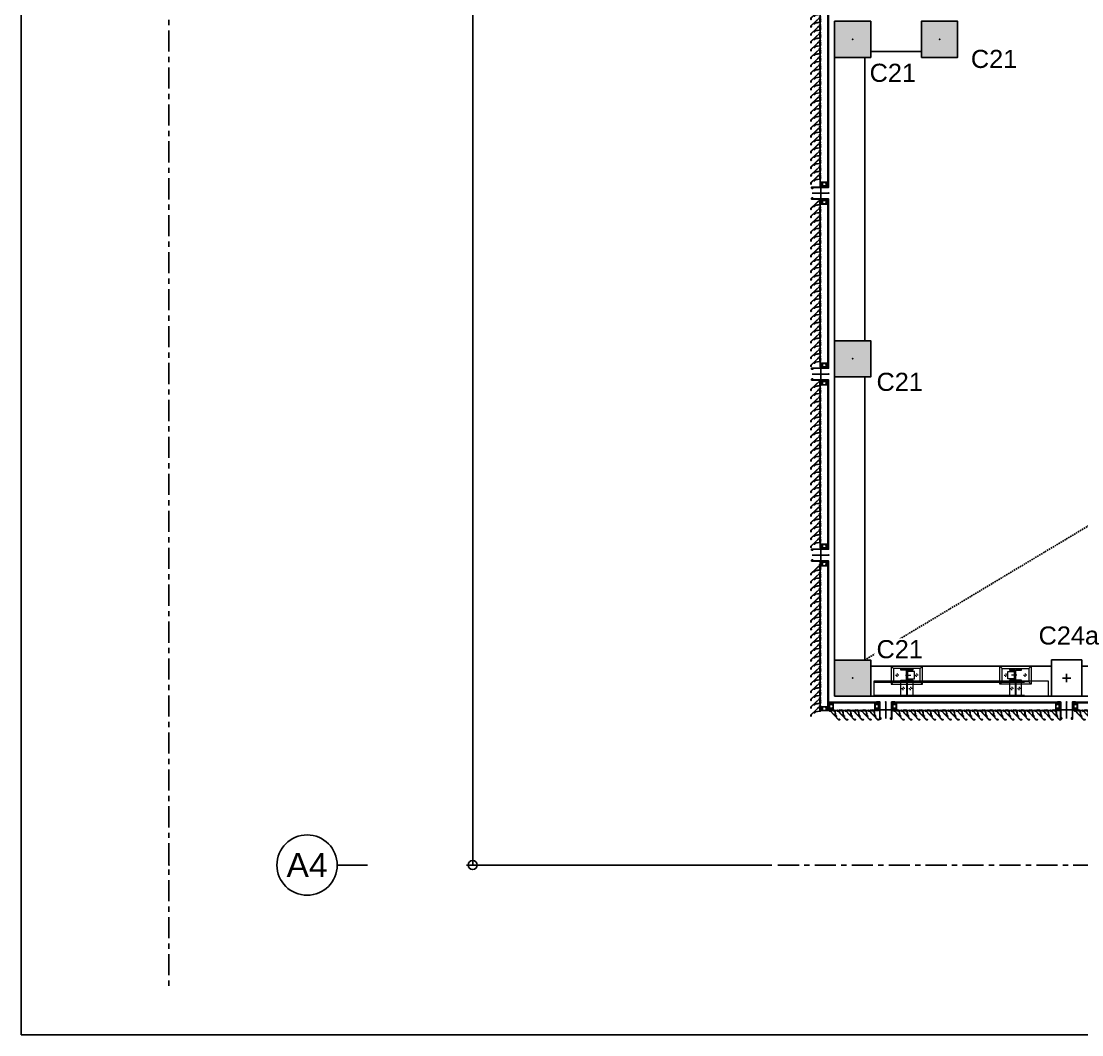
# Model space of a CAD drawing. Header units: millimetres. Extents: x 663313 to 1226001, y 1431724 to 1620898.
# Drawn here: x 687863 to 696658, y 1505819 to 1514221 of the extents above; entities that cross this region are included whole.
import ezdxf
from ezdxf.enums import TextEntityAlignment as Align

# ---------------------------------------------------------------- set-up
doc = ezdxf.new("R2010")
doc.units = ezdxf.units.MM
doc.set_wipeout_variables(frame=1)
for name, pattern in [('CENTER', [50.8, 31.75, -6.35, 6.35, -6.35]), ('HIDDEN', [0.375, 0.25, -0.125]), ('TA_GL_000.70000', [1.925, 0.7, -0.175, 0.175, -0.175, 0.7]), ('XKITLINE00', [0]), ('XKITLINE02', [4, 2, -2])]:
    doc.linetypes.add(name, pattern=pattern)
for name, color, linetype in [('000 - 0_SYM_DWG_GRID-BUBBLE_MAIN_COLOR_6', 7, 'Continuous'), ('000 - 0_SYM_DWG_GRIDLINE_MAIN_COLOR_251', 7, 'Continuous'), ('000 - 0_SYM_DWG_SLOPE-SYM_TEXT_COLOR_3', 7, 'Continuous'), ('000 - CONCRETE_COL_HATCH_', 7, 'Continuous'), ('000 - CONCRETE_COL_WIPEOUT_', 7, 'Continuous'), ('000 - D I M', 7, 'Continuous'), ('000 - EXISTING_COLUMN_CUT_COLOR_5', 7, 'Continuous'), ('000 - EXISTING_CONCRETE_CUT_COLOR_5', 7, 'Continuous'), ('000 - GRID', 7, 'CENTER'), ('010 - ASPG_ACCESSORIES_MAIN_COLOR_1', 7, 'Continuous'), ('010 - ASPG_EXTR_MAIN_COLOR_2', 7, 'Continuous'), ('010 - ASPG_FRAMING_CUT_COLOR_4', 7, 'Continuous'), ('010 - ASPG_FRAMING_HATCH_', 7, 'Continuous'), ('010 - ASPG_FRAMING_MAIN_COLOR_2', 7, 'Continuous'), ('010 - ASPG_FRAMING_SUB_COLOR_2', 7, 'Continuous'), ('010 - ASPG_FRAMING_WIPEOUT_', 7, 'Continuous'), ('_PP-Dim', 7, 'Continuous'), ('BOLT & SCREW', 7, 'Continuous'), ('BR', 7, 'Continuous'), ('Center Line', 7, 'CENTER'), ('CVA044__', 7, 'Continuous'), ('DIM', 7, 'Continuous')]:
    doc.layers.add(name, color=color, linetype=linetype)
for name, color, linetype, plot in [('010 - ASPG_EXTR_DEF_SUB', 7, 'Continuous', False), ('010 - ASPG_FASTERN_DEF_SUB', 7, 'Continuous', False), ('010 - ASPG_FRAMING_DEF_SUB', 7, 'Continuous', False)]:
    doc.layers.add(name, color=color, linetype=linetype, plot=plot)
for name, color, linetype, lineweight in [('12-GRID', 7, 'CENTER', 13), ('A-FLOR-E', 7, 'Continuous', 9), ('Bolt', 7, 'Continuous', 0), ('Part', 7, 'Continuous', 0), ('SCREW', 7, 'Continuous', 5)]:
    doc.layers.add(name, color=color, linetype=linetype, lineweight=lineweight)
doc.styles.add('Arial', font='arial.ttf')
doc.styles.add('FAMELINE_FOR_CKST', font='arial.ttf')
doc.styles.add('TA', font='', dxfattribs={"height": 4.5})
doc.styles.get('TA').set_extended_font_data('Cordia New')
doc.dimstyles.new('FAMELINE-CKST_C-C', dxfattribs={"dimtxt": 0.3, "dimasz": 0.15, "dimexe": 0.1, "dimexo": 0.1, "dimgap": 0.05, "dimtad": 1, "dimzin": 0, "dimdsep": 46, "dimtxsty": 'FAMELINE_FOR_CKST', "dimblk": 'ORIGIN', "dimblk1": 'ORIGIN', "dimblk2": 'ORIGIN', "dimsah": 1, "dimcen": 0.1, "dimdle": 0.1, "dimclrd": 7, "dimclre": 7, "dimclrt": 7, "dimadec": 0, "dimazin": 0, "dimtfac": 1, "dimtix": 1, "dimtmove": 2, "dimatfit": 3, "dimfxl": 1, "dimtolj": 1, "dimtzin": 0, "dimlwd": -1, "dimlwe": -1, "dimarcsym": 0})
pattern_1 = [(270, (1257419.24324, -520041.6224), (0.65495992507, -1.1344238721), [0.7562825814, -1.5125651628]), (30, (1257419.24324, -520041.6224), (0.65495992936, 1.1344238696), [0.7562825814, -1.5125651628]), (330, (1257419.24324, -520041.6224), (1.30991985442, -2.48e-09), [-1.5125651628, 0.7562825814])]
pattern_2 = [(315, (1257419.4929, -520021.6224), (1.3369313545, 1.3369313545), []), (45, (1257419.4929, -520021.6224), (-1.3369313545, 1.3369313545), [])]
pattern_3 = [(270, (1257419.4425, -520043.9224), (0.65495992507, -1.1344238721), [0.7562825814, -1.5125651628]), (30, (1257419.4425, -520043.9224), (0.65495992936, 1.1344238696), [0.7562825814, -1.5125651628]), (330, (1257419.4425, -520043.9224), (1.30991985442, -2.48e-09), [-1.5125651628, 0.7562825814])]
pattern_4 = [(315, (1257419.1929, -520023.9224), (1.3369313545, 1.3369313545), []), (45, (1257419.1929, -520023.9224), (-1.3369313545, 1.3369313545), [])]

# ---------------------------------------------------------------- blocks, each defined once
blk = doc.blocks.new('*U4786')
at = {"layer": '000 - 0_SYM_DWG_GRID-BUBBLE_MAIN_COLOR_6', "color": 7}
blk.add_line((149.09, 0), (144.09, 0), dxfattribs=at)
blk.add_circle((154.09, 0), 5, dxfattribs=at)
at = {"layer": '000 - 0_SYM_DWG_GRIDLINE_MAIN_COLOR_251', "color": 7, "linetype": 'ByBlock', "ltscale": 5}
blk.add_line((76, 0), (-538, 0), dxfattribs=at)
at = {"color": 7, "style": 'TA', "flags": 1}
blk.add_attdef('LOCATION', (6, -6), '', height=4.5, rotation=270, dxfattribs=at)
at = {"layer": '000 - 0_SYM_DWG_SLOPE-SYM_TEXT_COLOR_3', "color": 7, "style": 'Arial'}
blk.add_attdef('GRID-HEAD', text='', height=4, rotation=180, dxfattribs=at).set_placement((154.09, 0), align=Align.MIDDLE_CENTER)
blk = doc.blocks.new('*U4785')
at = {"layer": '000 - 0_SYM_DWG_GRID-BUBBLE_MAIN_COLOR_6', "color": 7}
blk.add_line((36.25, 0), (31.25, 0), dxfattribs=at)
blk.add_circle((41.25, 0), 5, dxfattribs=at)
at = {"layer": '000 - 0_SYM_DWG_GRIDLINE_MAIN_COLOR_251', "color": 7, "linetype": 'ByBlock', "ltscale": 5}
blk.add_line((20, 0), (-316, 0), dxfattribs=at)
at = {"layer": '000 - 0_SYM_DWG_GRIDLINE_MAIN_COLOR_251', "color": 7}
for p in [(-296, 0), (0, 0)]:
    blk.add_point(p, dxfattribs=at)
at = {"color": 7, "style": 'TA', "flags": 1}
blk.add_attdef('LOCATION', (6, -6), '', height=4.5, rotation=270, dxfattribs=at)
at = {"layer": '000 - 0_SYM_DWG_SLOPE-SYM_TEXT_COLOR_3', "color": 7, "style": 'Arial'}
blk.add_attdef('GRID-HEAD', text='', height=4, rotation=270, dxfattribs=at).set_placement((41.25, 0), align=Align.MIDDLE_CENTER)
blk = doc.blocks.new('_Origin')
at = {"color": 7, "linetype": 'ByBlock', "lineweight": -2}
blk.add_line((0, 0), (-1, 0), dxfattribs=at)
blk.add_circle((0, 0), 0.5, dxfattribs=at)
blk = doc.blocks.new('*D4829')
at = {"layer": '000 - D I M', "color": 7, "transparency": 16777216}
for p, q in [((-3850, 0), (-6381.2, 0)), ((-6331.2, -14725), (-6331.2, -75)), ((-3850, -14800), (-6381.2, -14800))]:
    blk.add_line(p, q, dxfattribs=at)
at = {"layer": 'Defpoints', "color": 7, "transparency": 16777216}
for p in [(-3800, 0), (-6331.2, 0), (-3800, -14800)]:
    blk.add_point(p, dxfattribs=at)
at = {"layer": '000 - D I M', "color": 7, "transparency": 16777216, "xscale": 75, "yscale": 75, "zscale": 75}
for p, rotation in [((-6331.2, 0), 90), ((-6331.2, -14800), 270)]:
    blk.add_blockref('_Origin', p, dxfattribs=dict(at, rotation=rotation))
at = {"layer": '000 - D I M', "color": 7, "transparency": 16777216, "insert": (-6432.8, -7400), "char_height": 150, "attachment_point": 5, "rotation": 90, "style": 'FAMELINE_FOR_CKST'}
blk.add_mtext('\\A1;14800', dxfattribs=at)
blk = doc.blocks.new('C21')
at = {"color": 7}
for p, q in [((0, 0.063), (0, -0.063)), ((0.063, 0), (-0.063, 0))]:
    blk.add_line(p, q, dxfattribs=at)
at = {"layer": 'A-FLOR-E', "color": 7}
blk.add_lwpolyline([(0.15, 0.15), (0.15, -0.15), (-0.15, -0.15), (-0.15, 0.15)], close=True, dxfattribs=at)
blk = doc.blocks.new('C24a')
at = {"layer": 'BR', "color": 7}
for p, q in [((0.0343, 0), (-0.0343, 0)), ((0, 0.0343), (0, -0.0343))]:
    blk.add_line(p, q, dxfattribs=at)
at = {"layer": 'BR', "color": 7, "ltscale": 5}
blk.add_lwpolyline([(0.15, 0.125), (0.15, -0.125), (-0.15, -0.125), (-0.15, 0.125)], close=True, dxfattribs=at)
blk = doc.blocks.new('44')
at = {"layer": 'Bolt', "color": 7, "linetype": 'XKITLINE00', "lineweight": 0}
for p, q in [((19.9749, 44.6956), (19.9842, 44.6956)), ((19.9749, 44.6956), (19.9842, 44.6956)), ((19.9889, 44.7096), (19.9889, 44.7003)), ((19.9889, 44.7096), (19.9889, 44.7003)), ((19.9889, 44.6816), (19.9889, 44.6909)), ((19.9889, 44.6816), (19.9889, 44.6909)), ((20.0029, 44.6956), (19.9936, 44.6956)), ((20.0029, 44.6956), (19.9936, 44.6956)), ((19.8649, 44.6456), (19.8742, 44.6456)), ((19.8789, 44.6596), (19.8789, 44.6503)), ((19.8789, 44.6316), (19.8789, 44.6409)), ((19.8789, 44.5996), (19.8789, 44.5903)), ((19.8929, 44.6456), (19.8836, 44.6456)), ((19.8649, 44.5856), (19.8742, 44.5856)), ((19.8789, 44.5716), (19.8789, 44.5809)), ((19.8929, 44.5856), (19.8836, 44.5856)), ((19.9749, 44.5356), (19.9842, 44.5356)), ((19.9749, 44.5356), (19.9842, 44.5356)), ((19.9889, 44.5496), (19.9889, 44.5403)), ((19.9889, 44.5496), (19.9889, 44.5403)), ((19.9889, 44.5216), (19.9889, 44.5309)), ((19.9889, 44.5216), (19.9889, 44.5309)), ((20.0029, 44.5356), (19.9936, 44.5356)), ((20.0029, 44.5356), (19.9936, 44.5356)), ((19.9889, 43.8096), (19.9889, 43.8003)), ((19.9889, 43.8096), (19.9889, 43.8003)), ((19.8649, 43.7456), (19.8742, 43.7456)), ((19.8789, 43.7596), (19.8789, 43.7503)), ((19.8789, 43.7316), (19.8789, 43.7409)), ((19.8929, 43.7456), (19.8836, 43.7456)), ((19.9749, 43.7956), (19.9842, 43.7956)), ((19.9749, 43.7956), (19.9842, 43.7956)), ((19.9889, 43.7816), (19.9889, 43.7909)), ((19.9889, 43.7816), (19.9889, 43.7909)), ((20.0029, 43.7956), (19.9936, 43.7956)), ((20.0029, 43.7956), (19.9936, 43.7956)), ((19.8649, 43.6856), (19.8742, 43.6856)), ((19.8789, 43.6996), (19.8789, 43.6903)), ((19.8789, 43.6716), (19.8789, 43.6809)), ((19.8929, 43.6856), (19.8836, 43.6856)), ((19.9749, 43.6356), (19.9842, 43.6356)), ((19.9749, 43.6356), (19.9842, 43.6356)), ((19.9889, 43.6496), (19.9889, 43.6403)), ((19.9889, 43.6496), (19.9889, 43.6403)), ((19.9889, 43.6216), (19.9889, 43.6309)), ((19.9889, 43.6216), (19.9889, 43.6309)), ((20.0029, 43.6356), (19.9936, 43.6356)), ((20.0029, 43.6356), (19.9936, 43.6356))]:
    blk.add_line(p, q, dxfattribs=at)
at = {"layer": 'Bolt', "color": 7, "linetype": 'XKITLINE02', "lineweight": 0}
for p, q in [((19.9694, 44.6126), (19.9694, 44.6076)), ((19.9819, 44.6126), (19.9819, 44.6186)), ((19.9819, 44.6186), (19.9819, 44.6126)), ((19.9889, 44.6265), (19.9889, 44.5836)), ((19.9959, 44.6126), (19.9959, 44.6186)), ((19.9959, 44.6186), (19.9959, 44.6126)), ((20.0084, 44.6126), (20.0084, 44.6076)), ((19.9694, 43.7186), (19.9694, 43.7236)), ((19.9819, 43.7186), (19.9819, 43.7126)), ((19.9819, 43.7126), (19.9819, 43.7186)), ((19.9889, 43.7047), (19.9889, 43.7476)), ((19.9959, 43.7186), (19.9959, 43.7126)), ((19.9959, 43.7126), (19.9959, 43.7186)), ((20.0084, 43.7186), (20.0084, 43.7236))]:
    blk.add_line(p, q, dxfattribs=at)
at = {"layer": 'Part', "color": 7, "linetype": 'HIDDEN', "lineweight": 0, "ltscale": 5}
for p, q in [((19.8219, 44.8906), (19.8219, 43.4406)), ((19.9309, 44.8906), (19.9309, 43.4406))]:
    blk.add_line(p, q, dxfattribs=at)
at = {"layer": 'Part', "color": 7, "linetype": 'HIDDEN', "lineweight": 0, "ltscale": 2}
for p, q in [((19.9339, 44.7256), (19.9139, 44.7456)), ((19.9339, 44.5056), (19.9139, 44.4856)), ((19.9339, 43.8256), (19.9139, 43.8456)), ((19.9339, 43.6056), (19.9139, 43.5856))]:
    blk.add_line(p, q, dxfattribs=at)
at = {"layer": 'Part', "color": 7, "lineweight": 0}
for p, q in [((20.0639, 44.7456), (20.0439, 44.7256)), ((20.0639, 44.4856), (20.0439, 44.5056)), ((20.0639, 43.8456), (20.0439, 43.8256)), ((20.0639, 43.5856), (20.0439, 43.6056))]:
    blk.add_line(p, q, dxfattribs=at)
at = {"layer": 'Part', "color": 7, "linetype": 'XKITLINE02', "lineweight": 0}
for p, q in [((19.9389, 44.6186), (19.8189, 44.6186)), ((19.9389, 44.6126), (19.8189, 44.6126)), ((19.9089, 44.6186), (19.9089, 44.6126)), ((19.9589, 44.6076), (20.0189, 44.6076)), ((19.9389, 43.7186), (19.8189, 43.7186)), ((19.9089, 43.7126), (19.9089, 43.7186)), ((19.9589, 43.7236), (20.0189, 43.7236)), ((19.9389, 43.7126), (19.8189, 43.7126))]:
    blk.add_line(p, q, dxfattribs=at)
at = {"layer": 'Part', "color": 7, "lineweight": 0}
blk.add_lwpolyline([(19.9389, 43.4406), (19.9389, 44.8906), (19.8139, 44.8906), (19.8139, 43.4406)], close=True, dxfattribs=at)
at = {"layer": 'Part', "color": 7, "linetype": 'HIDDEN', "lineweight": 0, "ltscale": 2}
for points in [[(19.9389, 44.7456), (19.9139, 44.7456), (19.9139, 44.4856), (19.9389, 44.4856)], [(19.9389, 44.7256), (19.9339, 44.7256), (19.9339, 44.5056), (19.9389, 44.5056)], [(19.9389, 43.5856), (19.9139, 43.5856), (19.9139, 43.8456), (19.9389, 43.8456)], [(19.9389, 43.6056), (19.9339, 43.6056), (19.9339, 43.8256), (19.9389, 43.8256)]]:
    blk.add_lwpolyline(points, dxfattribs=at)
at = {"layer": 'Part', "color": 7, "lineweight": 0}
for points in [[(19.9389, 44.4856), (20.0639, 44.4856), (20.0639, 44.7456), (19.9389, 44.7456)], [(19.9389, 44.5056), (20.0439, 44.5056), (20.0439, 44.7256), (19.9389, 44.7256)], [(19.9389, 43.8456), (20.0639, 43.8456), (20.0639, 43.5856), (19.9389, 43.5856)], [(19.9389, 43.8256), (20.0439, 43.8256), (20.0439, 43.6056), (19.9389, 43.6056)]]:
    blk.add_lwpolyline(points, dxfattribs=at)
at = {"layer": 'Part', "color": 7, "linetype": 'XKITLINE02', "lineweight": 0}
for points in [[(19.9389, 44.5656), (19.8189, 44.5656), (19.8189, 44.6656), (19.9389, 44.6656)], [(19.9589, 44.6126), (19.9589, 44.5526), (20.0189, 44.5526), (20.0189, 44.6126)], [(19.9389, 43.7656), (19.8189, 43.7656), (19.8189, 43.6656), (19.9389, 43.6656)], [(19.9589, 43.7186), (19.9589, 43.7786), (20.0189, 43.7786), (20.0189, 43.7186)]]:
    blk.add_lwpolyline(points, dxfattribs=at)
for points in [[(19.9389, 44.6656), (19.9469, 44.6656), (19.9469, 44.6186), (20.0309, 44.6186), (20.0309, 44.6656), (20.0389, 44.6656), (20.0389, 44.5656), (20.0309, 44.5656), (20.0309, 44.6126), (19.9469, 44.6126), (19.9469, 44.5656), (19.9389, 44.5656)], [(19.9389, 43.6656), (19.9469, 43.6656), (19.9469, 43.7126), (20.0309, 43.7126), (20.0309, 43.6656), (20.0389, 43.6656), (20.0389, 43.7656), (20.0309, 43.7656), (20.0309, 43.7186), (19.9469, 43.7186), (19.9469, 43.7656), (19.9389, 43.7656)]]:
    blk.add_lwpolyline(points, close=True, dxfattribs=at)
blk = doc.blocks.new('*U5735')
at = {"color": 7}
blk.add_wipeout([(-150, -150), (150, -150), (150, 150), (-150, 150)], dxfattribs=at).dxf.layer = '000 - CONCRETE_COL_WIPEOUT_'
at = {"layer": '000 - CONCRETE_COL_HATCH_'}
h = blk.add_hatch(dxfattribs=at)
h.set_pattern_fill('AR-CONC', scale=0.5)
h.set_pattern_definition([(50, (0, -2e-14), (3.5863, -0.31376), [0.375, -4.125]), (355, (0, -2e-14), (-0.693757, 3.76096), [0.3, -3.3]), (100.4514, (0.299, -0.026), (2.892544, 3.4472), [0.3187, -3.50571]), (46.1842, (0, 1), (5.33621, -0.8276), [0.5625, -6.1875]), (96.6356, (0.4447, 0.931), (4.67331, 4.87059), [0.47805, -5.25857]), (351.1842, (0, 1), (4.67331, 4.8706), [0.45, -4.95]), (21, (0.5, 0.75), (2.984535, -2.013094), [0.375, -4.125]), (326, (0.5, 0.75), (1.216577, 3.62575), [0.3, -3.3]), (71.4514, (0.7487, 0.5822), (4.20111, 1.612656), [0.3187, -3.50571]), (37.5, (0, -2e-14), (0.060799, 1.664469), [0, -3.26, 0, -3.35, 0, -3.3125]), (7.5, (0, -2e-14), (1.315348, 1.972059), [0, -1.91, 0, -3.185, 0, -1.2625]), (327.5, (-1.115, -2e-14), (2.669112, -0.112774), [0, -1.25, 0, -3.9, 0, -5.175]), (317.5, (-1.615, -2e-14), (2.91593, 0.500525), [0, -1.625, 0, -2.59, 0, -3.675])])
h.paths.add_polyline_path([(-150, -150), (150, -150), (150, 150), (-150, 150)])
at = {"color": 7}
blk.add_point((0, 0), dxfattribs=at)
at = {"layer": '000 - EXISTING_COLUMN_CUT_COLOR_5', "color": 7}
blk.add_lwpolyline([(-150, -150), (150, -150), (150, 150), (-150, 150)], close=True, dxfattribs=at)
blk = doc.blocks.new('W-1-PP18-ST_ENT4_REV00_20260531-225334_LOPF_PL')
at = {"layer": 'DIM', "color": 7, "linetype": 'HIDDEN', "ltscale": 50}
blk.add_line((-3080.3, -13100), (16344.6, -1449.9), dxfattribs=at)
at = {"layer": 'DIM', "color": 7, "linetype": 'HIDDEN', "ltscale": 5}
blk.add_line((1469.5, -13399.4), (-1280.5, -13399.4), dxfattribs=at)
at = {"layer": 'DIM', "color": 7}
for points in [[(-3330.2, -7804.7), (-3330.3, -13100)], [(-2609.5, -8054.7), (-3030, -8054.7)], [(-3080.2, -8104.7), (-3080.3, -10452.2)], [(-3080.3, -10752.2), (-3080.3, -13100)], [(-1530.5, -13150), (-3030.1, -13150)], [(-1280.5, -13150), (1469.5, -13150.2)]]:
    blk.add_lwpolyline(points, dxfattribs=at)
at = {"layer": 'DIM', "color": 7, "linetype": 'HIDDEN', "ltscale": 5}
blk.add_lwpolyline([(-3030.1, -13400), (-1530.5, -13399.7)], dxfattribs=at)
at = {"color": 7, "xscale": 1000.000000000001, "yscale": 1000.000000000001, "zscale": 1000.000000000001}
for name, p, rotation in [('C21', (-3180, -7954.7), 89.99860513390384), ('C21', (-2459.5, -7954.7), 89.99860513390384), ('C21', (-3180.1, -10603.2), 89.99860513390384), ('C21', (-3180.1, -13250), 89.99860513390384), ('C24a', (-1405.5, -13249.7), 89.99860513390374)]:
    blk.add_blockref(name, p, dxfattribs=dict(at, rotation=rotation))
at = {"layer": 'CVA044__', "color": 7, "char_height": 150, "attachment_point": 5, "style": 'Arial', "bg_fill": 3, "box_fill_scale": 1.1, "bg_fill_color": 256, "bg_fill_true_color": 13158600, "bg_fill_transparency": 0}
for s, insert in [('\\A1;C21', (-2007.5, -8118.2)), ('\\A1;C21', (-2847, -8233.2)), ('\\A1;C21', (-2789.9, -10794.9)), ('\\A1;C24a', (-1387.5, -12897.8)), ('\\A1;C21', (-2789.9, -13011.2))]:
    blk.add_mtext(s, dxfattribs=dict(at, insert=insert))
at = {"color": 7, "xscale": 1000.000000000001, "yscale": 1000.000000000001, "zscale": 1000.000000000001, "rotation": 90}
blk.add_blockref('44', (41885.6, -33213.9), dxfattribs=at)
at = {"layer": '000 - EXISTING_CONCRETE_CUT_COLOR_5', "color": 7}
for p in [(-3180, -7954.7), (-2459.5, -7954.7), (-3180.1, -10603.2), (-3180.1, -13250)]:
    blk.add_blockref('*U5735', p, dxfattribs=at)
blk = doc.blocks.new('*U6326')
at = {"layer": '12-GRID', "color": 7, "linetype": 'CENTER'}
for p, q in [((0, -6.2), (0, 2.2)), ((-4.2, -2), (4.2, -2))]:
    blk.add_line(p, q, dxfattribs=at)
at = {"layer": 'BOLT & SCREW', "color": 7}
for p, q in [((-0.6, -1.8), (-1.8, -1.6)), ((-0.6, -2.2), (-1.8, -2.4)), ((-0.5, -1.8), (-0.9, -1.6)), ((-0.5, -2.2), (-0.9, -2.4)), ((-0.2, -1.4), (-0.4, -0.2)), ((-0.2, -1.5), (-0.4, -1.1)), ((-0.2, -2.5), (-0.4, -2.9)), ((-0.2, -2.6), (-0.4, -3.8)), ((0.2, -1.4), (0.4, -0.2)), ((0.2, -1.5), (0.4, -1.1)), ((0.4, -2.9), (0.2, -2.5)), ((0.2, -2.6), (0.4, -3.8)), ((0.5, -1.8), (0.9, -1.6)), ((0.5, -2.2), (0.9, -2.4)), ((0.6, -1.8), (1.8, -1.6)), ((0.6, -2.2), (1.8, -2.4))]:
    blk.add_line(p, q, dxfattribs=at)
for points in [[(-1.8, -1.6), (-0.9, -1.6, 0.414214), (-0.4, -1.1), (-0.4, -0.2), (0.4, -0.2), (0.4, -1.1, 0.414214), (0.9, -1.6), (1.8, -1.6), (1.8, -2.4), (0.9, -2.4, 0.414214), (0.4, -2.9), (0.4, -3.8), (-0.4, -3.8), (-0.4, -2.9, 0.414214), (-0.9, -2.4), (-1.8, -2.4)], [(0.2, -2.5, -0.414214), (0.5, -2.2), (0.6, -2.2), (0.6, -1.8), (0.5, -1.8, -0.414214), (0.2, -1.5), (0.2, -1.4), (-0.2, -1.4), (-0.2, -1.5, -0.414214), (-0.5, -1.8), (-0.6, -1.8), (-0.6, -2.2), (-0.5, -2.2, -0.414214), (-0.2, -2.5), (-0.2, -2.6), (0.2, -2.6)]]:
    blk.add_lwpolyline(points, format="xyb", close=True, dxfattribs=at)
blk.add_circle((0, -2), 3.5, dxfattribs=at)
blk = doc.blocks.new('000_ASPG_TYP_FILES_20260218-010703_FRAME_EXTR_')
at = {"layer": '010 - ASPG_FRAMING_HATCH_'}
h = blk.add_hatch(dxfattribs=at)
h.set_pattern_fill('ANSI32', scale=0.1, angle=180)
edge = h.paths.add_edge_path()
edge.add_line((2, 16), (2, 2))
edge.add_line((2, 2), (39.7, 2))
edge.add_arc((39.7, 1.7), 0.3, 0, 90, ccw=False)
edge.add_line((40, 1.7), (40, 0.3))
edge.add_arc((39.7, 0.3), 0.3, -90, 0, ccw=False)
edge.add_line((39.7, 0), (0.3, 0))
edge.add_arc((0.3, 0.3), 0.3, 180, 270, ccw=False)
edge.add_line((0, 0.3), (0, 17.7))
edge.add_arc((0.3, 17.7), 0.3, 90, 180, ccw=False)
edge.add_line((0.3, 18), (22.6, 18))
edge.add_arc((22.6, 18.5), 0.5, 270, 380.20955)
edge.add_arc((26.2, 19.8), 3.35, 182.06379, 200.20955, ccw=False)
edge.add_arc((23.6, 19.7), 0.76, 2.06379, 182.06379, ccw=False)
edge.add_arc((26.2, 19.8), 1.83, 182.06379, 447.93621)
edge.add_arc((26.3, 22.4), 0.76, 87.93621, 267.93621, ccw=False)
edge.add_arc((26.2, 19.8), 3.35, 69.79045, 87.93621, ccw=False)
edge.add_arc((27.5, 23.4), 0.5, 249.79045, 360)
edge.add_line((28, 23.4), (28, 26.7))
edge.add_line((28, 26.7), (28.5, 27.2))
edge.add_line((28.5, 27.2), (28, 27.7))
edge.add_line((28, 27.7), (28, 38.6))
edge.add_line((28, 38.6), (28.5, 39.1))
edge.add_line((28.5, 39.1), (28, 39.6))
edge.add_line((28, 39.6), (28, 42.9))
edge.add_arc((27.5, 42.9), 0.5, 0, 110.20955)
edge.add_arc((26.2, 46.5), 3.35, 272.06379, 290.20955, ccw=False)
edge.add_arc((26.3, 43.9), 0.76, 92.06379, 272.06379, ccw=False)
edge.add_arc((26.2, 46.5), 1.83, 272.06379, 537.93621)
edge.add_arc((23.6, 46.6), 0.76, 177.93621, 357.93621, ccw=False)
edge.add_arc((26.2, 46.5), 3.35, 159.79045, 177.93621, ccw=False)
edge.add_arc((22.6, 47.8), 0.5, 339.79045, 450)
edge.add_line((22.6, 48.3), (0.3, 48.3))
edge.add_arc((0.3, 48.6), 0.3, 180, 270, ccw=False)
edge.add_line((0, 48.6), (0, 60))
edge.add_arc((0.3, 60), 0.3, 90, 180, ccw=False)
edge.add_line((0.3, 60.3), (5, 60.3))
edge.add_line((5, 60.3), (5, 65))
edge.add_arc((5.3, 65), 0.3, 90, 180, ccw=False)
edge.add_line((5.3, 65.3), (30, 65.3))
edge.add_line((30, 65.3), (30, 63.6))
edge.add_arc((29.7, 63.6), 0.3, -90, 0, ccw=False)
edge.add_line((29.7, 63.3), (7.3, 63.3))
edge.add_arc((7.3, 63), 0.3, 90, 180)
edge.add_line((7, 63), (7, 58.3))
edge.add_line((7, 58.3), (2.3, 58.3))
edge.add_arc((2.3, 58), 0.3, 90, 180)
edge.add_line((2, 58), (2, 50.6))
edge.add_arc((2.3, 50.6), 0.3, 180, 270)
edge.add_line((2.3, 50.3), (29.7, 50.3))
edge.add_arc((29.7, 50), 0.3, 0, 90, ccw=False)
edge.add_line((30, 50), (30, 26.7))
edge.add_line((30, 26.7), (30, 16.3))
edge.add_arc((29.7, 16.3), 0.3, -90, 0, ccw=False)
edge.add_line((29.7, 16), (2, 16))
at = {"layer": '010 - ASPG_FRAMING_CUT_COLOR_4', "color": 7}
blk.add_lwpolyline([(2, 16), (2, 2), (39.7, 2, -0.414214), (40, 1.7), (40, 0.3, -0.414214), (39.7, 0), (0.3, 0, -0.414214), (0, 0.3), (0, 17.7, -0.414214), (0.3, 18), (22.6, 18, 0.52173), (23, 18.7, -0.079342), (22.8, 19.7, -1), (24.3, 19.8, 2.296346), (26.2, 21.7, -1), (26.3, 23.2, -0.079342), (27.3, 23, 0.52173), (28, 23.4), (28, 26.7), (28.5, 27.2), (28, 27.7), (28, 38.6), (28.5, 39.1), (28, 39.6), (28, 42.9, 0.52173), (27.3, 43.3, -0.079342), (26.3, 43.1, -1), (26.2, 44.6, 2.296346), (24.3, 46.5, -1), (22.8, 46.6, -0.079342), (23, 47.6, 0.52173), (22.6, 48.3), (0.3, 48.3, -0.414214), (0, 48.6), (0, 60, -0.414214), (0.3, 60.3), (5, 60.3), (5, 65, -0.414214), (5.3, 65.3), (30, 65.3), (30, 63.6, -0.414214), (29.7, 63.3), (7.3, 63.3, 0.414214), (7, 63), (7, 58.3), (2.3, 58.3, 0.414214), (2, 58), (2, 50.6, 0.414214), (2.3, 50.3), (29.7, 50.3, -0.414214), (30, 50), (30, 26.7), (30, 16.3, -0.414214), (29.7, 16)], format="xyb", close=True, dxfattribs=at)
at = {"color": 7}
for p in [(26.2, 48.5), (26.2, 21.8)]:
    blk.add_blockref('*U6326', p, dxfattribs=at)
blk = doc.blocks.new('*U6174')
at = {"layer": '010 - ASPG_FRAMING_HATCH_', "transparency": 33554585}
h = blk.add_hatch(dxfattribs=at)
h.set_pattern_fill('ANSI32', scale=0.25)
edge = h.paths.add_edge_path()
edge.add_line((2, -50), (2, -75))
edge.add_line((2, -75), (0, -75))
edge.add_line((0, -75), (0, -49))
edge.add_arc((1, -49), 1, 90, 180, ccw=False)
edge.add_line((1, -48), (63, -48))
edge.add_arc((63, -47), 1, 270, 360)
edge.add_line((64, -47), (64, 47))
edge.add_arc((63, 47), 1, 0, 90)
edge.add_line((63, 48), (1, 48))
edge.add_arc((1, 49), 1, 180, 270, ccw=False)
edge.add_line((0, 49), (0, 75))
edge.add_line((0, 75), (2, 75))
edge.add_line((2, 75), (2, 50))
edge.add_line((2, 50), (141, 50))
edge.add_line((141, 50), (141, 41))
edge.add_arc((140, 41), 1, 270, 360, ccw=False)
edge.add_line((140, 40), (132, 40))
edge.add_arc((132, 41), 1, 180, 270, ccw=False)
edge.add_line((131, 41), (131, 47))
edge.add_arc((130, 47), 1, 0, 90)
edge.add_line((130, 48), (67, 48))
edge.add_arc((67, 47), 1, 90, 180)
edge.add_line((66, 47), (66, -47))
edge.add_arc((67, -47), 1, 180, 270)
edge.add_line((67, -48), (130, -48))
edge.add_arc((130, -47), 1, 270, 360)
edge.add_line((131, -47), (131, -41))
edge.add_arc((132, -41), 1, 90, 180, ccw=False)
edge.add_line((132, -40), (140, -40))
edge.add_arc((140, -41), 1, 0, 90, ccw=False)
edge.add_line((141, -41), (141, -50))
edge.add_line((141, -50), (2, -50))
h.paths.add_polyline_path([(139, 48), (139, 42), (133, 42), (133, 48)], flags=16)
h.paths.add_polyline_path([(139, -48), (139, -42), (133, -42), (133, -48)], flags=16)
at = {"layer": '010 - ASPG_FRAMING_HATCH_'}
h = blk.add_hatch(dxfattribs=at)
h.set_pattern_fill('ANSI37', scale=0.595498, angle=-90)
h.set_pattern_definition(pattern_4)
edge = h.paths.add_edge_path()
edge.add_ellipse((11.5, 55), major_axis=(0, -5), ratio=0.644482, start_angle=180, end_angle=360, ccw=False)
edge.add_line((11.5, 60), (2, 60))
edge.add_arc((-7.9, 55), 11.1, -26.79627, 26.79627, ccw=False)
edge.add_line((2, 50), (11.5, 50))
h = blk.add_hatch(dxfattribs=at)
h.set_pattern_fill('HONEY', scale=0.238199, angle=-90)
h.set_pattern_definition(pattern_3)
edge = h.paths.add_edge_path()
edge.add_ellipse((11.8, 55), major_axis=(0, -5), ratio=0.644482, start_angle=0, end_angle=360, ccw=False)
h = blk.add_hatch(dxfattribs=at)
h.set_pattern_fill('HONEY', scale=0.238199, angle=-90)
h.set_pattern_definition(pattern_1)
edge = h.paths.add_edge_path()
edge.add_ellipse((57.5, 55), major_axis=(0, -5), ratio=0.644482, start_angle=0, end_angle=360)
h = blk.add_hatch(dxfattribs=at)
h.set_pattern_fill('ANSI37', scale=0.595498, angle=-90)
h.set_pattern_definition(pattern_2)
edge = h.paths.add_edge_path()
edge.add_ellipse((57.8, 55), major_axis=(0, -5), ratio=0.644482, start_angle=0, end_angle=180)
edge.add_line((57.8, 60), (62, 60))
edge.add_arc((62, 60.3), 0.3, -90, 0)
edge.add_line((62.3, 60.3), (62.3, 61))
edge.add_line((62.3, 61), (61.8, 61.5))
edge.add_line((61.8, 61.5), (62.3, 62))
edge.add_line((62.3, 62), (61.8, 62.5))
edge.add_line((61.8, 62.5), (62.3, 63))
edge.add_line((62.3, 63), (61.8, 63.5))
edge.add_line((61.8, 63.5), (62.3, 64))
edge.add_line((62.3, 64), (62.3, 65))
edge.add_line((62.3, 65), (63.3, 65))
edge.add_line((63.3, 65), (63.8, 65.5))
edge.add_line((63.8, 65.5), (64.3, 65))
edge.add_line((64.3, 65), (64.8, 65.5))
edge.add_line((64.8, 65.5), (65.3, 65))
edge.add_line((65.3, 65), (65.8, 65.5))
edge.add_line((65.8, 65.5), (66.3, 65))
edge.add_line((66.3, 65), (67, 65))
edge.add_arc((67, 65.3), 0.3, -90, 0)
edge.add_line((67.3, 65.3), (67.3, 60))
edge.add_arc((77.2, 55), 11.1, 153.20373, 206.79627)
edge.add_line((67.3, 50), (57.8, 50))
h = blk.add_hatch(dxfattribs=at)
h.set_pattern_fill('ANSI37', scale=0.595498, angle=-90)
h.set_pattern_definition(pattern_4)
edge = h.paths.add_edge_path()
edge.add_ellipse((11.5, -55), major_axis=(0, 5), ratio=0.644482, start_angle=0, end_angle=180)
edge.add_line((11.5, -60), (2, -60))
edge.add_arc((-7.9, -55), 11.1, 333.20373, 386.79627)
edge.add_line((2, -50), (11.5, -50))
h = blk.add_hatch(dxfattribs=at)
h.set_pattern_fill('HONEY', scale=0.238199, angle=-90)
h.set_pattern_definition(pattern_3)
edge = h.paths.add_edge_path()
edge.add_ellipse((11.8, -55), major_axis=(0, 5), ratio=0.644482, start_angle=0, end_angle=360)
h = blk.add_hatch(dxfattribs=at)
h.set_pattern_fill('HONEY', scale=0.238199, angle=-90)
h.set_pattern_definition(pattern_1)
edge = h.paths.add_edge_path()
edge.add_ellipse((57.5, -55), major_axis=(0, 5), ratio=0.644482, start_angle=0, end_angle=360, ccw=False)
h = blk.add_hatch(dxfattribs=at)
h.set_pattern_fill('ANSI37', scale=0.595498, angle=-90)
h.set_pattern_definition(pattern_2)
edge = h.paths.add_edge_path()
edge.add_ellipse((57.8, -55), major_axis=(0, 5), ratio=0.644482, start_angle=180, end_angle=360, ccw=False)
edge.add_line((57.8, -60), (62, -60))
edge.add_arc((62, -60.3), 0.3, 360, 450, ccw=False)
edge.add_line((62.3, -60.3), (62.3, -61))
edge.add_line((62.3, -61), (61.8, -61.5))
edge.add_line((61.8, -61.5), (62.3, -62))
edge.add_line((62.3, -62), (61.8, -62.5))
edge.add_line((61.8, -62.5), (62.3, -63))
edge.add_line((62.3, -63), (61.8, -63.5))
edge.add_line((61.8, -63.5), (62.3, -64))
edge.add_line((62.3, -64), (62.3, -65))
edge.add_line((62.3, -65), (63.3, -65))
edge.add_line((63.3, -65), (63.8, -65.5))
edge.add_line((63.8, -65.5), (64.3, -65))
edge.add_line((64.3, -65), (64.8, -65.5))
edge.add_line((64.8, -65.5), (65.3, -65))
edge.add_line((65.3, -65), (65.8, -65.5))
edge.add_line((65.8, -65.5), (66.3, -65))
edge.add_line((66.3, -65), (67, -65))
edge.add_arc((67, -65.3), 0.3, 360, 450, ccw=False)
edge.add_line((67.3, -65.3), (67.3, -60))
edge.add_arc((77.2, -55), 11.1, 153.20373, 206.79627, ccw=False)
edge.add_line((67.3, -50), (57.8, -50))
at = {"layer": '010 - ASPG_FASTERN_DEF_SUB', "color": 7}
blk.add_point((0, 0), dxfattribs=at)
at = {"layer": '010 - ASPG_FRAMING_CUT_COLOR_4', "color": 7}
blk.add_lwpolyline([(2, -50), (2, -75), (0, -75), (0, -49, -0.414214), (1, -48), (63, -48, 0.414214), (64, -47), (64, 47, 0.414214), (63, 48), (1, 48, -0.414214), (0, 49), (0, 75), (2, 75), (2, 50), (141, 50), (141, 41, -0.414214), (140, 40), (132, 40, -0.414214), (131, 41), (131, 47, 0.414214), (130, 48), (67, 48, 0.414214), (66, 47), (66, -47, 0.414214), (67, -48), (130, -48, 0.414214), (131, -47), (131, -41, -0.414214), (132, -40), (140, -40, -0.414214), (141, -41), (141, -50)], format="xyb", close=True, dxfattribs=at)
for points in [[(139, 48), (139, 42), (133, 42), (133, 48)], [(139, -48), (139, -42), (133, -42), (133, -48)]]:
    blk.add_lwpolyline(points, close=True, dxfattribs=at)
at = {"layer": '010 - ASPG_FRAMING_DEF_SUB', "color": 7, "transparency": 33554508}
blk.add_line((136.5, 0), (-4.5, 0), dxfattribs=at)
at = {"layer": '010 - ASPG_FRAMING_DEF_SUB', "color": 7, "transparency": 33554457}
for points in [[(2, 50), (15, 50), (15, 60), (2, 60)], [(54.3, 50), (67.3, 50), (67.3, 65.5), (54.3, 65.5)], [(2, -50), (15, -50), (15, -60), (2, -60)], [(54.3, -50), (67.3, -50), (67.3, -65.5), (54.3, -65.5)]]:
    blk.add_lwpolyline(points, close=True, dxfattribs=at)
at = {"layer": '010 - ASPG_FRAMING_SUB_COLOR_2', "color": 7}
for points in [[(11.8, 50), (2, 50, 0.238199), (2, 60), (11.8, 60)], [(57.5, 50), (67.3, 50, -0.238199), (67.3, 60), (67.3, 65.3, -0.414214), (67, 65), (66.3, 65), (65.8, 65.5), (65.3, 65), (64.8, 65.5), (64.3, 65), (63.8, 65.5), (63.3, 65), (62.3, 65), (62.3, 64), (61.8, 63.5), (62.3, 63), (61.8, 62.5), (62.3, 62), (61.8, 61.5), (62.3, 61), (62.3, 60.3, -0.414214), (62, 60), (57.5, 60)], [(11.8, -50), (2, -50, -0.238199), (2, -60), (11.8, -60)], [(57.5, -50), (67.3, -50, 0.238199), (67.3, -60), (67.3, -65.3, 0.414214), (67, -65), (66.3, -65), (65.8, -65.5), (65.3, -65), (64.8, -65.5), (64.3, -65), (63.8, -65.5), (63.3, -65), (62.3, -65), (62.3, -64), (61.8, -63.5), (62.3, -63), (61.8, -62.5), (62.3, -62), (61.8, -61.5), (62.3, -61), (62.3, -60.3, 0.414214), (62, -60), (57.5, -60)]]:
    blk.add_lwpolyline(points, format="xyb", dxfattribs=at)
at = {"layer": '010 - ASPG_FRAMING_SUB_COLOR_2', "color": 7, "extrusion": (0, 0, -1)}
for centre, major_axis in [((11.8, 55), (0, -5)), ((57.5, -55), (0, 5))]:
    blk.add_ellipse(centre, major_axis=major_axis, ratio=0.644482, dxfattribs=at)
at = {"layer": '010 - ASPG_FRAMING_SUB_COLOR_2', "color": 7}
for centre, major_axis in [((57.5, 55), (0, -5)), ((11.8, -55), (0, 5))]:
    blk.add_ellipse(centre, major_axis=major_axis, ratio=0.644482, dxfattribs=at)
blk = doc.blocks.new('PZG35-9D5')
at = {"layer": 'Center Line', "color": 7}
blk.add_line((0, 3.7), (0, -10.5), dxfattribs=at)
at = {"layer": 'SCREW', "color": 7}
for p, q in [((-1.4, 0), (-1.4, -1.1)), ((1.4, 0), (1.4, -0.6)), ((-1.9, -1.4), (1.9, -0.9)), ((-1.9, -1.4), (-1.4, -1.1)), ((-1.9, -1.4), (-1.4, -1.7)), ((-1.9, -2.7), (1.9, -2.2)), ((-1.9, -2.7), (-1.4, -2.4)), ((-1.9, -2.7), (-1.4, -3)), ((-1.9, -4), (-1.4, -3.7)), ((-1.9, -4), (-1, -3.9)), ((-1.9, -4), (-1.4, -4.3)), ((-1.4, -1.1), (1.4, -0.6)), ((-1.4, -1.7), (1.4, -1.2)), ((-1.4, -1.7), (-1.4, -2.4)), ((-1.4, -2.4), (1.4, -1.9)), ((-1.4, -3), (1.4, -2.5)), ((-1.4, -3), (-1.4, -3.7)), ((-1.4, -3.7), (-0.8, -3.6)), ((-1.4, -4.3), (-1.4, -8.1)), ((-1.4, -4.3), (-1.2, -4.3)), ((0, -9.5), (-1.4, -8.1)), ((0, -9.5), (1.4, -8.1)), ((0.6, -3.3), (1.4, -3.2)), ((0.7, -3.7), (1.9, -3.5)), ((0.7, -3.9), (1.4, -3.8)), ((0.7, -4.6), (1.4, -4.5)), ((0.7, -5), (1.9, -4.8)), ((0.7, -5.2), (1.4, -5.1)), ((1.9, -0.9), (1.4, -0.6)), ((1.9, -0.9), (1.4, -1.2)), ((1.4, -1.2), (1.4, -1.9)), ((1.9, -2.2), (1.4, -1.9)), ((1.9, -2.2), (1.4, -2.5)), ((1.4, -2.5), (1.4, -3.2)), ((1.9, -3.5), (1.4, -3.2)), ((1.9, -3.5), (1.4, -3.8)), ((1.4, -3.8), (1.4, -4.5)), ((1.9, -4.8), (1.4, -4.5)), ((1.9, -4.8), (1.4, -5.1)), ((1.4, -5.1), (1.4, -8.1))]:
    blk.add_line(p, q, dxfattribs=at)
blk.add_lwpolyline([(0, -9.5), (0.7, -5.2), (0.7, -3.6, 0.417657), (0.4, -3.3, 0.108102), (-0.8, -3.6), (-1.4, -4.7)], format="xyb", dxfattribs=at)
blk = doc.blocks.new('*U6169')
at = {"layer": 'SCREW', "color": 7}
blk.add_lwpolyline([(3, 1.8, 0.09906), (0.8, 2.5), (0.8, 2.3), (-0.8, 2.3), (-0.8, 2.5, 0.09906), (-3, 1.8, 0.266588), (-3.5, 1), (-3.5, 0.2, 0.414214), (-3.3, 0), (3.3, 0, 0.414214), (3.5, 0.2), (3.5, 1, 0.266588)], format="xyb", close=True, dxfattribs=at)
blk.add_blockref('PZG35-9D5', (0, 0), dxfattribs=at)
blk = doc.blocks.new('*U6175')
at = {"color": 7}
blk.add_point((0, 0), dxfattribs=at)
at = {"layer": '010 - ASPG_ACCESSORIES_MAIN_COLOR_1', "color": 7}
blk.add_lwpolyline([(-39.7, -0.6, 0.414214), (-40, -0.9), (-40, -7.4, 0.57735), (-39.7, -7.6), (-36.6, -5.8, 0.767327), (-36.8, -5.3), (-37.9, -5.3, -0.414214), (-38.2, -5), (-38.2, -2.8, -0.414214), (-38, -2.6), (-32.2, -2.6, -0.388879), (-32, -2.8), (-31.8, -4.3, 0.388879), (-31.3, -4.8), (-30.3, -4.8, 0.414214), (-30, -4.5), (-30, -2.9, -0.414214), (-29.7, -2.6), (0.4, -2.6, -0.378969), (3.4, -5.2), (8, -42.5, 0.446593), (11.6, -45.1, -0.489802), (16.1, -48.7), (16.1, -49.4, -0.18248), (15.8, -50, -0.267949), (15.3, -50.2, 1.122115), (15.1, -52.3, 0.405004), (18.1, -49.4), (18.1, -48.7, 0.489805), (11.2, -43.1, -0.446597), (9.9, -42.3), (4.9, -0.8, 0.364176), (4.6, -0.6)], format="xyb", close=True, dxfattribs=at)
at = {"layer": '010 - ASPG_EXTR_DEF_SUB', "color": 7}
for p in [(-40, -0.5), (43.4, -76.9), (43.4, -77.5)]:
    blk.add_point(p, dxfattribs=at)
at = {"layer": '010 - ASPG_EXTR_MAIN_COLOR_2', "color": 7}
blk.add_lwpolyline([(11.4, -48.2), (11.5, -47.4), (12.2, -47.6), (12.3, -46.8, -0.535538), (14.2, -49.2, 0.991572), (15.7, -49.6, 1.157025), (8.8, -48.8, -0.688558), (8.3, -49), (-17.1, -22.2), (-32.3, -6.1), (-32.3, -2.9, 0.414312), (-32.6, -2.6), (-37.5, -2.6, 0.414116), (-37.8, -2.9), (-37.8, -4.3, 0.414214), (-37.5, -4.6), (-36, -4.6, -0.205895), (-35.8, -4.7), (33.2, -77.5), (43.1, -77.5, 0.668179), (43.4, -77), (40.5, -74.2, 0.668179), (40, -74.4), (40, -76), (33.9, -76), (11.9, -52.8, -0.558354), (12.1, -52, 0.766275), (12, -50.4, -0.438583), (10.7, -48.1)], format="xyb", close=True, dxfattribs=at)
at = {"layer": 'SCREW', "color": 7, "rotation": 180}
for p in [(-21.6, -2.5), (-8.2, -2.5)]:
    blk.add_blockref('*U6169', p, dxfattribs=at)
blk = doc.blocks.new('*U4706')
at = {"color": 7}
blk.add_wipeout([(1287.3, 4), (60, 4), (60, 69.3), (1287.3, 69.3)], dxfattribs=at).dxf.layer = '010 - ASPG_FRAMING_WIPEOUT_'
blk.add_point((60, 69.5), dxfattribs=at)
at = {"layer": '010 - ASPG_FRAMING_MAIN_COLOR_2', "color": 7}
blk.add_lwpolyline([(1257.3, 69.3), (90, 69.3), (90, 6), (1257.3, 6)], close=True, dxfattribs=at)
at = {"layer": '010 - ASPG_FRAMING_SUB_COLOR_2', "color": 7}
for points in [[(1287.3, 4), (60, 4), (60, 69.3), (1287.3, 69.3)], [(60, 2), (60, 4), (1287.3, 4), (1287.3, 2)]]:
    blk.add_lwpolyline(points, close=True, dxfattribs=at)
at = {"color": 7, "transparency": 33554559, "xscale": -1, "rotation": 270}
blk.add_blockref('*U6174', (0, 0), dxfattribs=at)
at = {"color": 7, "xscale": -1, "rotation": 180}
for p in [(120.3, 69.3), (185.3, 69.3), (250.3, 69.3), (315.3, 69.3), (380.3, 69.3), (445.3, 69.3), (510.3, 69.3), (575.3, 69.3), (640.3, 69.3), (705.3, 69.3), (770.3, 69.3), (835.3, 69.3), (900.3, 69.3), (965.3, 69.3), (1030.3, 69.3), (1095.3, 69.3), (1160.3, 69.3), (1225.3, 69.3), (1290.3, 69.3)]:
    blk.add_blockref('*U6175', p, dxfattribs=at)
at = {"color": 7}
blk.add_blockref('000_ASPG_TYP_FILES_20260218-010703_FRAME_EXTR_', (60, 4), dxfattribs=at)
at = {"color": 7, "xscale": -1}
blk.add_blockref('000_ASPG_TYP_FILES_20260218-010703_FRAME_EXTR_', (1287.3, 4), dxfattribs=at)
blk = doc.blocks.new('*U4704')
at = {"color": 7}
blk.add_wipeout([(1543.3, 4), (60, 4), (60, 69.3), (1543.3, 69.3)], dxfattribs=at).dxf.layer = '010 - ASPG_FRAMING_WIPEOUT_'
blk.add_point((60, 69.5), dxfattribs=at)
at = {"layer": '010 - ASPG_FRAMING_MAIN_COLOR_2', "color": 7}
blk.add_lwpolyline([(1513.3, 69.3), (90, 69.3), (90, 6), (1513.3, 6)], close=True, dxfattribs=at)
at = {"layer": '010 - ASPG_FRAMING_SUB_COLOR_2', "color": 7}
for points in [[(1543.3, 4), (60, 4), (60, 69.3), (1543.3, 69.3)], [(60, 2), (60, 4), (1543.3, 4), (1543.3, 2)]]:
    blk.add_lwpolyline(points, close=True, dxfattribs=at)
at = {"color": 7, "transparency": 33554559, "xscale": -1, "rotation": 270}
blk.add_blockref('*U6174', (0, 0), dxfattribs=at)
at = {"color": 7, "rotation": 180}
for p in [(120.3, 69.3), (185.3, 69.3), (250.3, 69.3), (315.3, 69.3), (380.3, 69.3), (445.3, 69.3), (510.3, 69.3), (575.3, 69.3), (640.3, 69.3), (705.3, 69.3), (770.3, 69.3), (835.3, 69.3), (900.3, 69.3), (965.3, 69.3), (1030.3, 69.3), (1095.3, 69.3), (1160.3, 69.3), (1225.3, 69.3), (1290.3, 69.3), (1355.3, 69.3), (1420.3, 69.3), (1485.3, 69.3)]:
    blk.add_blockref('*U6175', p, dxfattribs=at)
at = {"color": 7}
blk.add_blockref('000_ASPG_TYP_FILES_20260218-010703_FRAME_EXTR_', (60, 4), dxfattribs=at)
at = {"color": 7, "xscale": -1}
blk.add_blockref('000_ASPG_TYP_FILES_20260218-010703_FRAME_EXTR_', (1543.3, 4), dxfattribs=at)
blk = doc.blocks.new('*U4705')
at = {"color": 7}
blk.add_wipeout([(465, 4), (60, 4), (60, 69.3), (465, 69.3)], dxfattribs=at).dxf.layer = '010 - ASPG_FRAMING_WIPEOUT_'
blk.add_point((60, 69.5), dxfattribs=at)
at = {"layer": '010 - ASPG_FRAMING_MAIN_COLOR_2', "color": 7}
blk.add_lwpolyline([(435, 69.3), (90, 69.3), (90, 6), (435, 6)], close=True, dxfattribs=at)
at = {"layer": '010 - ASPG_FRAMING_SUB_COLOR_2', "color": 7}
for points in [[(465, 4), (60, 4), (60, 69.3), (465, 69.3)], [(60, 2), (60, 4), (465, 4), (465, 2)]]:
    blk.add_lwpolyline(points, close=True, dxfattribs=at)
at = {"color": 7, "transparency": 33554559, "xscale": -1, "rotation": 270}
blk.add_blockref('*U6174', (0, 0), dxfattribs=at)
at = {"color": 7, "rotation": 180}
for p in [(100, 69.3), (165, 69.3), (230, 69.3), (295, 69.3), (360, 69.3), (425, 69.3)]:
    blk.add_blockref('*U6175', p, dxfattribs=at)
at = {"color": 7}
blk.add_blockref('000_ASPG_TYP_FILES_20260218-010703_FRAME_EXTR_', (60, 4), dxfattribs=at)
at = {"color": 7, "xscale": -1}
blk.add_blockref('000_ASPG_TYP_FILES_20260218-010703_FRAME_EXTR_', (465, 4), dxfattribs=at)
blk = doc.blocks.new('*U4787')
at = {"color": 7}
blk.add_wipeout([(1440, 4), (60, 4), (60, 69.3), (1440, 69.3)], dxfattribs=at).dxf.layer = '010 - ASPG_FRAMING_WIPEOUT_'
blk.add_point((60, 69.5), dxfattribs=at)
at = {"layer": '010 - ASPG_FRAMING_MAIN_COLOR_2', "color": 7}
blk.add_lwpolyline([(1410, 69.3), (90, 69.3), (90, 6), (1410, 6)], close=True, dxfattribs=at)
at = {"layer": '010 - ASPG_FRAMING_SUB_COLOR_2', "color": 7}
for points in [[(1440, 4), (60, 4), (60, 69.3), (1440, 69.3)], [(60, 2), (60, 4), (1440, 4), (1440, 2)]]:
    blk.add_lwpolyline(points, close=True, dxfattribs=at)
at = {"color": 7, "transparency": 33554559, "xscale": -1, "rotation": 270}
for p in [(0, 0), (1500, 0)]:
    blk.add_blockref('*U6174', p, dxfattribs=at)
at = {"color": 7, "xscale": -1, "rotation": 180}
for p in [(91.8, 69.3), (156.8, 69.3), (221.8, 69.3), (286.8, 69.3), (351.8, 69.3), (416.8, 69.3), (481.8, 69.3), (546.8, 69.3), (611.8, 69.3), (676.8, 69.3), (741.8, 69.3), (806.8, 69.3), (871.8, 69.3), (936.8, 69.3), (1001.8, 69.3), (1066.8, 69.3), (1131.8, 69.3), (1196.8, 69.3), (1261.8, 69.3), (1326.8, 69.3), (1391.8, 69.3)]:
    blk.add_blockref('*U6175', p, dxfattribs=at)
at = {"color": 7}
blk.add_blockref('000_ASPG_TYP_FILES_20260218-010703_FRAME_EXTR_', (60, 4), dxfattribs=at)
at = {"color": 7, "xscale": -1}
blk.add_blockref('000_ASPG_TYP_FILES_20260218-010703_FRAME_EXTR_', (1440, 4), dxfattribs=at)
blk = doc.blocks.new('*U4789')
at = {"color": 7}
blk.add_wipeout([(1440, 4), (60, 4), (60, 69.3), (1440, 69.3)], dxfattribs=at).dxf.layer = '010 - ASPG_FRAMING_WIPEOUT_'
blk.add_point((60, 69.5), dxfattribs=at)
at = {"layer": '010 - ASPG_FRAMING_MAIN_COLOR_2', "color": 7}
blk.add_lwpolyline([(1410, 69.3), (90, 69.3), (90, 6), (1410, 6)], close=True, dxfattribs=at)
at = {"layer": '010 - ASPG_FRAMING_SUB_COLOR_2', "color": 7}
for points in [[(1440, 4), (60, 4), (60, 69.3), (1440, 69.3)], [(60, 2), (60, 4), (1440, 4), (1440, 2)]]:
    blk.add_lwpolyline(points, close=True, dxfattribs=at)
at = {"color": 7, "transparency": 33554559, "xscale": -1, "rotation": 270}
for p in [(0, 0), (1500, 0)]:
    blk.add_blockref('*U6174', p, dxfattribs=at)
at = {"color": 7, "rotation": 180}
for p in [(91.8, 69.3), (156.8, 69.3), (221.8, 69.3), (286.8, 69.3), (351.8, 69.3), (416.8, 69.3), (481.8, 69.3), (546.8, 69.3), (611.8, 69.3), (676.8, 69.3), (741.8, 69.3), (806.8, 69.3), (871.8, 69.3), (936.8, 69.3), (1001.8, 69.3), (1066.8, 69.3), (1131.8, 69.3), (1196.8, 69.3), (1261.8, 69.3), (1326.8, 69.3), (1391.8, 69.3)]:
    blk.add_blockref('*U6175', p, dxfattribs=at)
at = {"color": 7}
blk.add_blockref('000_ASPG_TYP_FILES_20260218-010703_FRAME_EXTR_', (60, 4), dxfattribs=at)
at = {"color": 7, "xscale": -1}
blk.add_blockref('000_ASPG_TYP_FILES_20260218-010703_FRAME_EXTR_', (1440, 4), dxfattribs=at)
blk = doc.blocks.new('W-1-PP18-ST_ENT4_REV00_20260604-235409_LOPF_ASPG_')
at = {"color": 7}
for name, p, rotation in [('*U4704', (-3379, -9230), 90), ('*U4789', (94, -13448), 180)]:
    blk.add_blockref(name, p, dxfattribs=dict(at, rotation=rotation))
at = {"color": 7, "xscale": -1.000000000000002, "rotation": 90}
blk.add_blockref('*U4706', (-3379, -12230), dxfattribs=at)
at = {"color": 7, "xscale": -1.000000000000001, "rotation": 90}
blk.add_blockref('*U4787', (-3379, -9230), dxfattribs=at)
at = {"color": 7, "rotation": 180}
blk.add_blockref('*U4705', (-2906, -13448), dxfattribs=at)
at = {"color": 7, "xscale": -1.000000000000001, "rotation": 90}
blk.add_blockref('*U4787', (-3379, -10730), dxfattribs=at)
at = {"color": 7, "rotation": 180}
blk.add_blockref('*U4789', (-1406, -13448), dxfattribs=at)
blk = doc.blocks.new('W-1-PP18-ST_ENT4_REV00_20260531-225107_LOPF_DIMS')
at = {"layer": '000 - GRID', "color": 7, "linetype": 'TA_GL_000.70000'}
for name, p, xscale, yscale, zscale, rotation, values in [('*U4785', (-8850, 0), 50.00000000000044, 50.00000000000044, 50.00000000000044, 90, {'GRID-HEAD': '2-4'}), ('*U4786', (0, -14800), 50.00000000000038, 50.00000000000038, 50.00000000000038, 180, {'GRID-HEAD': 'A4'})]:
    blk.add_blockref(name, p, dxfattribs=dict(at, xscale=xscale, yscale=yscale, zscale=zscale, rotation=rotation)).add_auto_attribs(values)
at = {"layer": '000 - D I M', "color": 7}
dim = blk.add_linear_dim(base=(-6331.2, 0), p1=(-3800, -14800), p2=(-3800, 0), angle=270, dimstyle='FAMELINE-CKST_C-C', override={"dimscale": 500, "dimdec": 0, "dimclrd": 7, "dimclre": 7, "dimclrt": 7}, dxfattribs=at)
dim.commit()
dim.dimension.update_dxf_attribs({"geometry": '*D4829', "text_midpoint": (-6432.8, -7400)})

msp = doc.modelspace()

# ---------------------------------------------------------------- linework, layer by layer
at = {"layer": '_PP-Dim', "color": 7}
msp.add_lwpolyline([(687862.5634, 1505819.1136), (726612.5634, 1505819.1136), (726612.5634, 1525819.1136), (687862.5634, 1525819.1136)], close=True, dxfattribs=at)

# ---------------------------------------------------------------- block references
at = {"layer": 'DIM', "color": 7}
msp.add_blockref('W-1-PP18-ST_ENT4_REV00_20260531-225107_LOPF_DIMS', (697937.9499, 1522025.7857), dxfattribs=at)
msp.add_blockref('W-1-PP18-ST_ENT4_REV00_20260531-225107_LOPF_DIMS', (697937.9499, 1522025.7857), dxfattribs=at)

# ---------------------------------------------------------------- next in the draw order: block references
at = {"color": 7}
msp.add_blockref('W-1-PP18-ST_ENT4_REV00_20260531-225334_LOPF_PL', (697937.9499, 1522025.7857), dxfattribs=at)

# ---------------------------------------------------------------- next in the draw order: block references
msp.add_blockref('W-1-PP18-ST_ENT4_REV00_20260604-235409_LOPF_ASPG_', (697937.9499, 1522025.7857), dxfattribs=at)

doc.saveas('drawing.dxf')
